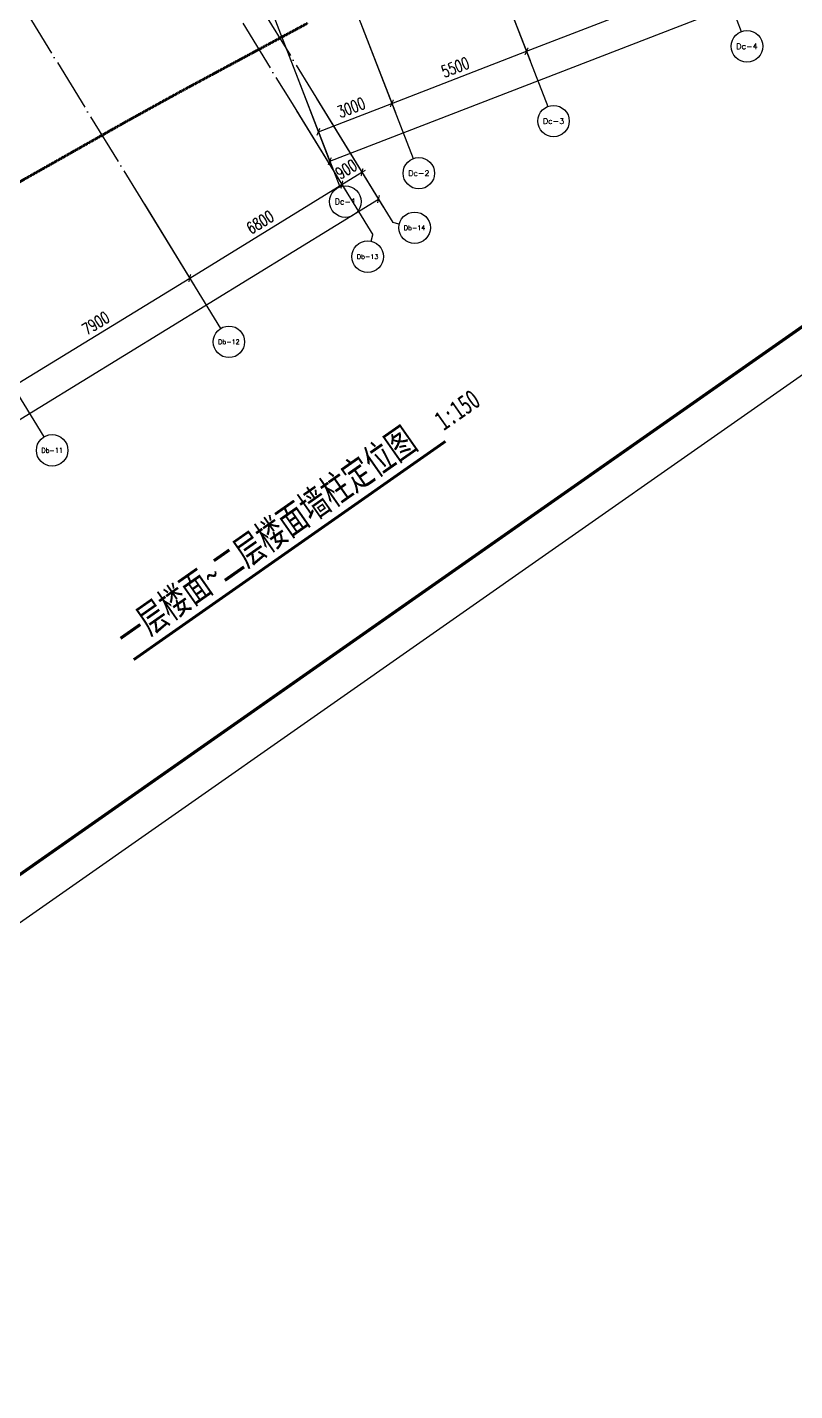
# Model space of a CAD drawing. Header units: millimetres. Extents: x 1089227 to 13101469, y 618865 to 10240562.
# Drawn here: x 1797038 to 1826268, y 4772254 to 4824187 of the extents above; entities that cross this region are included whole.
import ezdxf
from ezdxf.enums import TextEntityAlignment as Align

# ---------------------------------------------------------------- set-up
doc = ezdxf.new("R2010")
doc.units = ezdxf.units.MM
doc.header["$LTSCALE"] = 1000
doc.header["$PDMODE"] = 3
doc.header["$PDSIZE"] = 200
doc.linetypes.add('A09-G-CTRL-用地红线+建筑退线_设计区$0$A02-G-MAIN-用地红线+退线_设计区$0$Redline1', pattern=[20, 10, -2, 2, -2, 2, -2])
doc.linetypes.add('DOTE', pattern=[2.42, 2, -0.2, 0.02, -0.2])
doc.layers.get('0').update_dxf_attribs({"linetype": 'CONTINUOUS'})
doc.layers.get('Defpoints').update_dxf_attribs({"linetype": 'CONTINUOUS'})
doc.layers.add('A09-G-CTRL-用地红线+建筑退线_设计区$0$Z-REDL(用地红线)', color=10, linetype='CONTINUOUS', lineweight=60)
doc.layers.add('S-TEXT', color=32, linetype='CONTINUOUS', lineweight=0)
for name, color, linetype in [('AXIS', 3, 'CONTINUOUS'), ('AXIS_TEXT', 7, 'CONTINUOUS'), ('DOTE', 1, 'DOTE'), ('TK', 4, 'CONTINUOUS'), ('TK-TEXT', 7, 'CONTINUOUS'), ('VHBoundary', 4, 'CONTINUOUS')]:
    doc.layers.add(name, color=color, linetype=linetype)
doc.styles.add('_TCH_AXIS', font='COMPLEX', dxfattribs={"bigfont": 'AllInOneBig.shx'})
doc.styles.add('_TCH_DIM_T3', font='SIMPLEX', dxfattribs={"width": 0.705882, "bigfont": 'AllInOneBig.shx'})
doc.styles.add('COMPLEX', font='COMPLEX', dxfattribs={"bigfont": 'AllInOneBig.shx'})
doc.styles.add('hzst', font='simsun.ttc', dxfattribs={"width": 0.7})
doc.styles.add('SADITK-SX', font='simfang.ttf', dxfattribs={"width": 0.7})
doc.dimstyles.new('_TCH_ARCH&&150', dxfattribs={"dimtxt": 446.25, "dimasz": 150, "dimexe": 375, "dimexo": 450, "dimgap": 189.375, "dimtad": 1, "dimdec": 0, "dimzin": 0, "dimdsep": 46, "dimtxsty": '_TCH_DIM_T3', "dimblk": 'ARCHTICK', "dimcen": 0.09, "dimclrt": 7, "dimazin": 2, "dimtfac": 1, "dimtdec": 0, "dimtix": 1, "dimtmove": 2, "dimatfit": 3, "dimfxl": 0, "dimtolj": 1, "dimtzin": 0, "dimarcsym": 0})

# ---------------------------------------------------------------- blocks, each defined once
blk = doc.blocks.new('0323最综用地红线')
at = {"layer": 'A09-G-CTRL-用地红线+建筑退线_设计区$0$Z-REDL(用地红线)', "color": 1, "linetype": 'A09-G-CTRL-用地红线+建筑退线_设计区$0$A02-G-MAIN-用地红线+退线_设计区$0$Redline1', "ltscale": 0.0005}
blk.add_lwpolyline([(8175832, 3499100), (8189738, 3507641), (8203075, 3515832), (8223107, 3528134), (8224907, 3529233), (8229091, 3531724), (8231105, 3532893), (8234963, 3535076), (8237071, 3536240), (8241844, 3538808)], dxfattribs=at)
blk = doc.blocks.new('template_31-施工图_A0_A0_1.0000_3fa9c08c64a9101061c9a26412af947e', base_point=(-1189, 0))
at = {"layer": 'TK'}
blk.add_lwpolyline([(-1189, 841), (1189, 841), (1189, 0), (-1189, 0)], close=True, dxfattribs=at)
at = {"layer": 'TK', "const_width": 0.8}
blk.add_lwpolyline([(-1164, 831), (-1164, 10), (1179, 10), (1179, 831)], close=True, dxfattribs=at)
at = {"layer": 'VHBoundary'}
blk.add_lwpolyline([(-1189, 841), (1189, 841), (1189, 0), (-1189, 0)], close=True, dxfattribs=at)
at = {"layer": 'TK-TEXT', "style": 'SADITK-SX', "width": 0.7}
for tag, p in [('市政会签', (-1176, 381.5)), ('园林会签', (-1176, 343.5)), ('幕墙会签', (-1176, 305.5)), ('装饰会签', (-1176, 267.5)), ('燃气会签', (-1176, 229.5)), ('暖通会签', (-1176, 191.5)), ('电气会签', (-1176, 153.5)), ('给排水会签', (-1176, 115.5)), ('结构会签', (-1176, 77.5)), ('建筑会签', (-1176, 39.5))]:
    blk.add_attdef(tag, text='', height=4, rotation=90, dxfattribs=at).set_placement(p, align=Align.MIDDLE_CENTER)
for tag, height, p in [('专业审定', 4, (1134.75, 268)), ('专业审核', 4, (1134.75, 248)), ('项目负责1', 4, (1134.75, 238)), ('项目负责2', 4, (1134.75, 228)), ('专业负责1', 4, (1134.75, 218)), ('专业负责2', 4, (1134.75, 208)), ('专业校对', 4, (1134.75, 198)), ('专业设计', 4, (1134.75, 188)), ('方案设计', 4, (1134.75, 178)), ('专业制图', 4, (1134.75, 168)), ('建设单位_001', 4, (1148.5, 140)), ('建设地点_001', 4, (1148.5, 124)), ('工程名称_001', 4, (1148.5, 106)), ('子项名称_001', 4, (1148.5, 86)), ('图纸名称_001', 4, (1148.5, 66)), ('版次', 4, (1129.5, 53)), ('日期', 4, (1165, 53)), ('图别', 4, (1129.5, 43)), ('图号', 4, (1165, 43)), ('合同号', 4, (1136, 30)), ('项目编号1', 2, (1114.06, 13.58)), ('阶段编号1', 2, (1132.25, 13.75)), ('子项编号1', 2, (1144.75, 13.75))]:
    blk.add_attdef(tag, text='', height=height, dxfattribs=at).set_placement(p, align=Align.MIDDLE_CENTER)
blk = doc.blocks.new('_AXISO')
blk.add_circle((0, 0), 0.5)
at = {"layer": 'AXIS_TEXT', "style": 'COMPLEX', "width": 1.041667}
blk.add_attdef('A', text='', height=0.56, dxfattribs=at).set_placement((-0.25, -0.28), (0.25, -0.28), align=Align.FIT)
blk = doc.blocks.new('_ArchTick')
at = {"color": 0, "linetype": 'ByBlock', "const_width": 0.3}
blk.add_lwpolyline([(-0.71, -0.71), (0.71, 0.71)], dxfattribs=at)
blk = doc.blocks.new('*D436')
at = {"layer": 'AXIS', "color": 0, "lineweight": -2, "transparency": 16777216}
for p, q in [((-93376, -3736), (-90824, -7890)), ((-162726, -51612), (-91021, -7571)), ((-165081, -47777), (-162529, -51931))]:
    blk.add_line(p, q, dxfattribs=at)
at = {"layer": 'Defpoints', "color": 0, "transparency": 16777216}
for p in [(-93611, -3353), (-91021, -7571), (-165316, -47394)]:
    blk.add_point(p, dxfattribs=at)
at = {"layer": 'AXIS', "color": 0, "lineweight": -2, "transparency": 16777216, "xscale": 150, "yscale": 150, "zscale": 150}
for p, rotation in [((-91021, -7571), 31.5582956550233), ((-162726, -51612), 211.5582956550233)]:
    blk.add_blockref('_ArchTick', p, dxfattribs=dict(at, rotation=rotation))
at = {"layer": 'AXIS', "color": 7, "transparency": 16777216, "insert": (-127089, -29240), "char_height": 446.2, "attachment_point": 5, "rotation": 31.5583, "style": '_TCH_DIM_T3'}
blk.add_mtext('\\A1;84150', dxfattribs=at)
blk = doc.blocks.new('*D447')
at = {"layer": 'AXIS', "color": 0, "lineweight": -2, "transparency": 16777216}
for p, q in [((-99937, -7766), (-98014, -10897)), ((-104942, -14713), (-98210, -10578)), ((-106669, -11901), (-104745, -15032))]:
    blk.add_line(p, q, dxfattribs=at)
at = {"layer": 'Defpoints', "color": 0, "transparency": 16777216}
for p in [(-100173, -7383), (-98210, -10578), (-106904, -11517)]:
    blk.add_point(p, dxfattribs=at)
at = {"layer": 'AXIS', "color": 0, "lineweight": -2, "transparency": 16777216, "xscale": 150, "yscale": 150, "zscale": 150}
for p, rotation in [((-98210, -10578), 31.55829565502156), ((-104942, -14713), 211.5582956550216)]:
    blk.add_blockref('_ArchTick', p, dxfattribs=dict(at, rotation=rotation))
at = {"layer": 'AXIS', "color": 7, "transparency": 16777216, "insert": (-101792, -12294), "char_height": 446.2, "attachment_point": 5, "rotation": 31.5583, "style": '_TCH_DIM_T3'}
blk.add_mtext('\\A1;7900', dxfattribs=at)
blk = doc.blocks.new('*D448')
at = {"layer": 'AXIS', "color": 0, "lineweight": -2, "transparency": 16777216}
for p, q in [((-94143, -4207), (-92219, -7339)), ((-98210, -10578), (-92416, -7019)), ((-99937, -7766), (-98014, -10897))]:
    blk.add_line(p, q, dxfattribs=at)
at = {"layer": 'Defpoints', "color": 0, "transparency": 16777216}
for p in [(-94378, -3824), (-92416, -7019), (-100173, -7383)]:
    blk.add_point(p, dxfattribs=at)
at = {"layer": 'AXIS', "color": 0, "lineweight": -2, "transparency": 16777216, "xscale": 150, "yscale": 150, "zscale": 150}
for p, rotation in [((-92416, -7019), 31.55829565502548), ((-98210, -10578), 211.5582956550255)]:
    blk.add_blockref('_ArchTick', p, dxfattribs=dict(at, rotation=rotation))
at = {"layer": 'AXIS', "color": 7, "transparency": 16777216, "insert": (-95529, -8447), "char_height": 446.2, "attachment_point": 5, "rotation": 31.5583, "style": '_TCH_DIM_T3'}
blk.add_mtext('\\A1;6800', dxfattribs=at)
blk = doc.blocks.new('*D449')
at = {"layer": 'AXIS', "color": 0, "lineweight": -2, "transparency": 16777216}
for p, q in [((-93376, -3736), (-91453, -6868)), ((-94143, -4207), (-92219, -7339)), ((-92416, -7019), (-91649, -6548)), ((-91649, -6548), (-91521, -6470)), ((-92416, -7019), (-92543, -7098))]:
    blk.add_line(p, q, dxfattribs=at)
at = {"layer": 'Defpoints', "color": 0, "transparency": 16777216}
for p in [(-93611, -3353), (-94378, -3824), (-91649, -6548)]:
    blk.add_point(p, dxfattribs=at)
at = {"layer": 'AXIS', "color": 0, "lineweight": -2, "transparency": 16777216, "xscale": 150, "yscale": 150, "zscale": 150}
for p, rotation in [((-91649, -6548), 211.5582956550277), ((-92416, -7019), 31.55829565502769)]:
    blk.add_blockref('_ArchTick', p, dxfattribs=dict(at, rotation=rotation))
at = {"layer": 'AXIS', "color": 7, "transparency": 16777216, "insert": (-92248, -6432), "char_height": 446.2, "attachment_point": 5, "rotation": 31.5583, "style": '_TCH_DIM_T3'}
blk.add_mtext('\\A1;900', dxfattribs=at)
blk = doc.blocks.new('*D454')
at = {"layer": 'AXIS', "color": 0, "lineweight": -2, "transparency": 16777216}
for p, q in [((-48425, 15888), (-46667, 11341)), ((-92878, -6126), (-46802, 11691)), ((-94501, -1928), (-92742, -6475))]:
    blk.add_line(p, q, dxfattribs=at)
at = {"layer": 'Defpoints', "color": 0, "transparency": 16777216}
for p in [(-48588, 16308), (-46802, 11691), (-94663, -1509)]:
    blk.add_point(p, dxfattribs=at)
at = {"layer": 'AXIS', "color": 0, "lineweight": -2, "transparency": 16777216, "xscale": 150, "yscale": 150, "zscale": 150}
for p, rotation in [((-46802, 11691), 21.14101891807963), ((-92878, -6126), 201.1410189180796)]:
    blk.add_blockref('_ArchTick', p, dxfattribs=dict(at, rotation=rotation))
at = {"layer": 'AXIS', "color": 7, "transparency": 16777216, "insert": (-69989, 3168), "char_height": 446.2, "attachment_point": 5, "rotation": 21.141, "style": '_TCH_DIM_T3'}
blk.add_mtext('\\A1;49400', dxfattribs=at)
blk = doc.blocks.new('*D455')
at = {"layer": 'AXIS', "color": 0, "lineweight": -2, "transparency": 16777216}
for p, q in [((-91703, -846), (-90377, -4274)), ((-94501, -1928), (-93175, -5356)), ((-93310, -5006), (-90512, -3924))]:
    blk.add_line(p, q, dxfattribs=at)
at = {"layer": 'Defpoints', "color": 0, "transparency": 16777216}
for p in [(-91865, -427), (-94663, -1509), (-90512, -3924)]:
    blk.add_point(p, dxfattribs=at)
at = {"layer": 'AXIS', "color": 0, "lineweight": -2, "transparency": 16777216, "xscale": 150, "yscale": 150, "zscale": 150}
for p, rotation in [((-90512, -3924), 21.14101891807969), ((-93310, -5006), 201.1410189180797)]:
    blk.add_blockref('_ArchTick', p, dxfattribs=dict(at, rotation=rotation))
at = {"layer": 'AXIS', "color": 7, "transparency": 16777216, "insert": (-92060, -4081), "char_height": 446.2, "attachment_point": 5, "rotation": 21.141, "style": '_TCH_DIM_T3'}
blk.add_mtext('\\A1;3000', dxfattribs=at)
blk = doc.blocks.new('*D456')
at = {"layer": 'AXIS', "color": 0, "lineweight": -2, "transparency": 16777216}
for p, q in [((-86573, 1137), (-85247, -2290)), ((-91703, -846), (-90377, -4274)), ((-90512, -3924), (-85383, -1941))]:
    blk.add_line(p, q, dxfattribs=at)
at = {"layer": 'Defpoints', "color": 0, "transparency": 16777216}
for p in [(-86735, 1557), (-91865, -427), (-85383, -1941)]:
    blk.add_point(p, dxfattribs=at)
at = {"layer": 'AXIS', "color": 0, "lineweight": -2, "transparency": 16777216, "xscale": 150, "yscale": 150, "zscale": 150}
for p, rotation in [((-85383, -1941), 21.14101891807638), ((-90512, -3924), 201.1410189180764)]:
    blk.add_blockref('_ArchTick', p, dxfattribs=dict(at, rotation=rotation))
at = {"layer": 'AXIS', "color": 7, "transparency": 16777216, "insert": (-88096, -2548), "char_height": 446.2, "attachment_point": 5, "rotation": 21.141, "style": '_TCH_DIM_T3'}
blk.add_mtext('\\A1;5500', dxfattribs=at)
blk = doc.blocks.new('*D457')
at = {"layer": 'AXIS', "color": 0, "lineweight": -2, "transparency": 16777216}
for p, q in [((-79204, 3986), (-77879, 559)), ((-86573, 1137), (-85247, -2290)), ((-85383, -1941), (-78014, 909))]:
    blk.add_line(p, q, dxfattribs=at)
at = {"layer": 'Defpoints', "color": 0, "transparency": 16777216}
for p in [(-79367, 4406), (-86735, 1557), (-78014, 909)]:
    blk.add_point(p, dxfattribs=at)
at = {"layer": 'AXIS', "color": 0, "lineweight": -2, "transparency": 16777216, "xscale": 150, "yscale": 150, "zscale": 150}
for p, rotation in [((-78014, 909), 21.14101891808134), ((-85383, -1941), 201.1410189180814)]:
    blk.add_blockref('_ArchTick', p, dxfattribs=dict(at, rotation=rotation))
at = {"layer": 'AXIS', "color": 7, "transparency": 16777216, "insert": (-81847, -131), "char_height": 446.2, "attachment_point": 5, "rotation": 21.141, "style": '_TCH_DIM_T3'}
blk.add_mtext('\\A1;7900', dxfattribs=at)
blk = doc.blocks.new('裙房轴网260428')
at = {"layer": 'AXIS'}
for p, q in [((-79366.7, 4406.1), (-77202.7, -1190)), ((-86735, 1556.9), (-84571, -4039.3)), ((-91864.8, -426.8), (-89700.9, -6022.9)), ((-94662.9, -1508.8), (-92498.9, -7104.9)), ((-93611.4, -3352.6), (-90471.2, -8465.3)), ((-94378.3, -3823.7), (-91238.1, -8936.3)), ((-100172.6, -7382.5), (-97032.4, -12495.2)), ((-90229.5, -8523), (-90471.2, -8465.3)), ((-91295.9, -9178), (-91238.1, -8936.3)), ((-106904.3, -11517.1), (-103764.1, -16629.8))]:
    blk.add_line(p, q, dxfattribs=at)
at = {"layer": 'DOTE', "color": 16, "linetype": 'DOTE'}
for p, q in [((-103102.5, 20316.3), (-94662.9, -1508.8)), ((-108857.3, 19750.1), (-94378.2, -3823.8)), ((-108090.4, 20221.1), (-93611.3, -3352.7)), ((-114651.6, 16191.2), (-100172.6, -7382.6))]:
    blk.add_line(p, q, dxfattribs=at)
at = {"layer": 'AXIS'}
ref = blk.add_blockref('_AXISO', (-76986.3, -1749.7), dxfattribs=dict(at, xscale=1200, yscale=1200, zscale=1200))
ref.add_attrib('A', 'Dc-4', dxfattribs={"layer": 'AXIS_TEXT', "height": 206.04, "style": '_TCH_AXIS'}).set_placement((-77393.5, -1852.7), (-76579.2, -1852.7), align=Align.FIT)
ref = blk.add_blockref('_AXISO', (-84354.6, -4598.9), dxfattribs=dict(at, xscale=1200, yscale=1200, zscale=1200))
ref.add_attrib('A', 'Dc-3', dxfattribs={"layer": 'AXIS_TEXT', "height": 210.81, "style": '_TCH_AXIS'}).set_placement((-84761.2, -4704.3), (-83948.1, -4704.3), align=Align.FIT)
ref = blk.add_blockref('_AXISO', (-89484.5, -6582.6), dxfattribs=dict(at, xscale=1200, yscale=1200, zscale=1200))
ref.add_attrib('A', 'Dc-2', dxfattribs={"layer": 'AXIS_TEXT', "height": 210.81, "style": '_TCH_AXIS'}).set_placement((-89891, -6688), (-89077.9, -6688), align=Align.FIT)
ref = blk.add_blockref('_AXISO', (-92282.5, -7664.6), dxfattribs=dict(at, xscale=1200, yscale=1200, zscale=1200))
ref.add_attrib('A', 'Dc-1', dxfattribs={"layer": 'AXIS_TEXT', "height": 223.72, "style": '_TCH_AXIS'}).set_placement((-92687.4, -7776.4), (-91877.7, -7776.4), align=Align.FIT)
ref = blk.add_blockref('_AXISO', (-89645.9, -8662.5), dxfattribs=dict(at, xscale=1200, yscale=1200, zscale=1200))
ref.add_attrib('A', 'Db-14', dxfattribs={"layer": 'AXIS_TEXT', "height": 172.63, "style": '_TCH_AXIS'}).set_placement((-90056.9, -8748.8), (-89234.9, -8748.8), align=Align.FIT)
ref = blk.add_blockref('_AXISO', (-91435.3, -9761.6), dxfattribs=dict(at, xscale=1200, yscale=1200, zscale=1200))
ref.add_attrib('A', 'Db-13', dxfattribs={"layer": 'AXIS_TEXT', "height": 176, "style": '_TCH_AXIS'}).set_placement((-91846, -9849.6), (-91024.7, -9849.6), align=Align.FIT)
ref = blk.add_blockref('_AXISO', (-96718.4, -13006.5), dxfattribs=dict(at, xscale=1200, yscale=1200, zscale=1200))
ref.add_attrib('A', 'Db-12', dxfattribs={"layer": 'AXIS_TEXT', "height": 176, "style": '_TCH_AXIS'}).set_placement((-97129.1, -13094.5), (-96307.7, -13094.5), align=Align.FIT)
ref = blk.add_blockref('_AXISO', (-103450.1, -17141), dxfattribs=dict(at, xscale=1200, yscale=1200, zscale=1200))
ref.add_attrib('A', 'Db-11', dxfattribs={"layer": 'AXIS_TEXT', "height": 185.02, "style": '_TCH_AXIS'}).set_placement((-103859.7, -17233.6), (-103040.4, -17233.6), align=Align.FIT)
for p1, p2, distance, picture, middle in [((-94662.9, -1508.8), (-48587.8, 16308.1), -4950, '*D454', (-69988.8, 3167.5)), ((-86735, 1556.9), (-79366.7, 4406.1), -3750, '*D457', (-81847.2, -131.4)), ((-91864.8, -426.8), (-86735, 1556.9), -3750, '*D456', (-88096.2, -2547.8)), ((-94662.9, -1508.8), (-91864.8, -426.8), -3750, '*D455', (-92060.2, -4080.6)), ((-165316.3, -47393.9), (-93611.4, -3352.6), -4950, '*D436', (-127089.1, -29239.7)), ((-94378.3, -3823.7), (-93611.4, -3352.6), -3750, '*D449', (-92248.1, -6432)), ((-100172.6, -7382.5), (-94378.3, -3823.7), -3750, '*D448', (-95528.7, -8447)), ((-106904.3, -11517.1), (-100172.6, -7382.5), -3750, '*D447', (-101791.7, -12293.7))]:
    dim = blk.add_aligned_dim(p1=p1, p2=p2, distance=distance, dimstyle='_TCH_ARCH&&150', dxfattribs=at)
    dim.commit()
    dim.dimension.update_dxf_attribs({"geometry": picture, "text_midpoint": middle})
blk = doc.blocks.new('04地块地下轴网260428')
blk.add_blockref('裙房轴网260428', (0, 0))

msp = doc.modelspace()

# ---------------------------------------------------------------- linework, layer by layer
at = {"layer": 'S-TEXT', "linetype": 'Continuous', "const_width": 105}
msp.add_lwpolyline([(1801092.702, 4800099.81), (1812965.664, 4808414.991)], dxfattribs=at)

# ---------------------------------------------------------------- block references
at = {"xscale": 150, "yscale": 150, "zscale": 150, "rotation": 35.00532206532363}
msp.add_blockref('template_31-施工图_A0_A0_1.0000_3fa9c08c64a9101061c9a26412af947e', (1698846.852, 4721512.469), dxfattribs=at)
for name, p in [('0323最综用地红线', (-6434145.536, 1285525.343)), ('04地块地下轴网260428', (1901435.755, 4825211.796))]:
    msp.add_blockref(name, p)

# ---------------------------------------------------------------- texts
at = {"layer": 'S-TEXT', "linetype": 'Continuous', "style": 'hzst', "width": 0.7}
for s, height, p in [('1:150', 750, (1812895.549, 4808798.287)), ('一层楼面~二层楼面墙柱定位图', 1050, (1800875.06, 4800428.871))]:
    msp.add_text(s, height=height, rotation=35.0053221, dxfattribs=at).set_placement(p)

doc.saveas('drawing.dxf')
